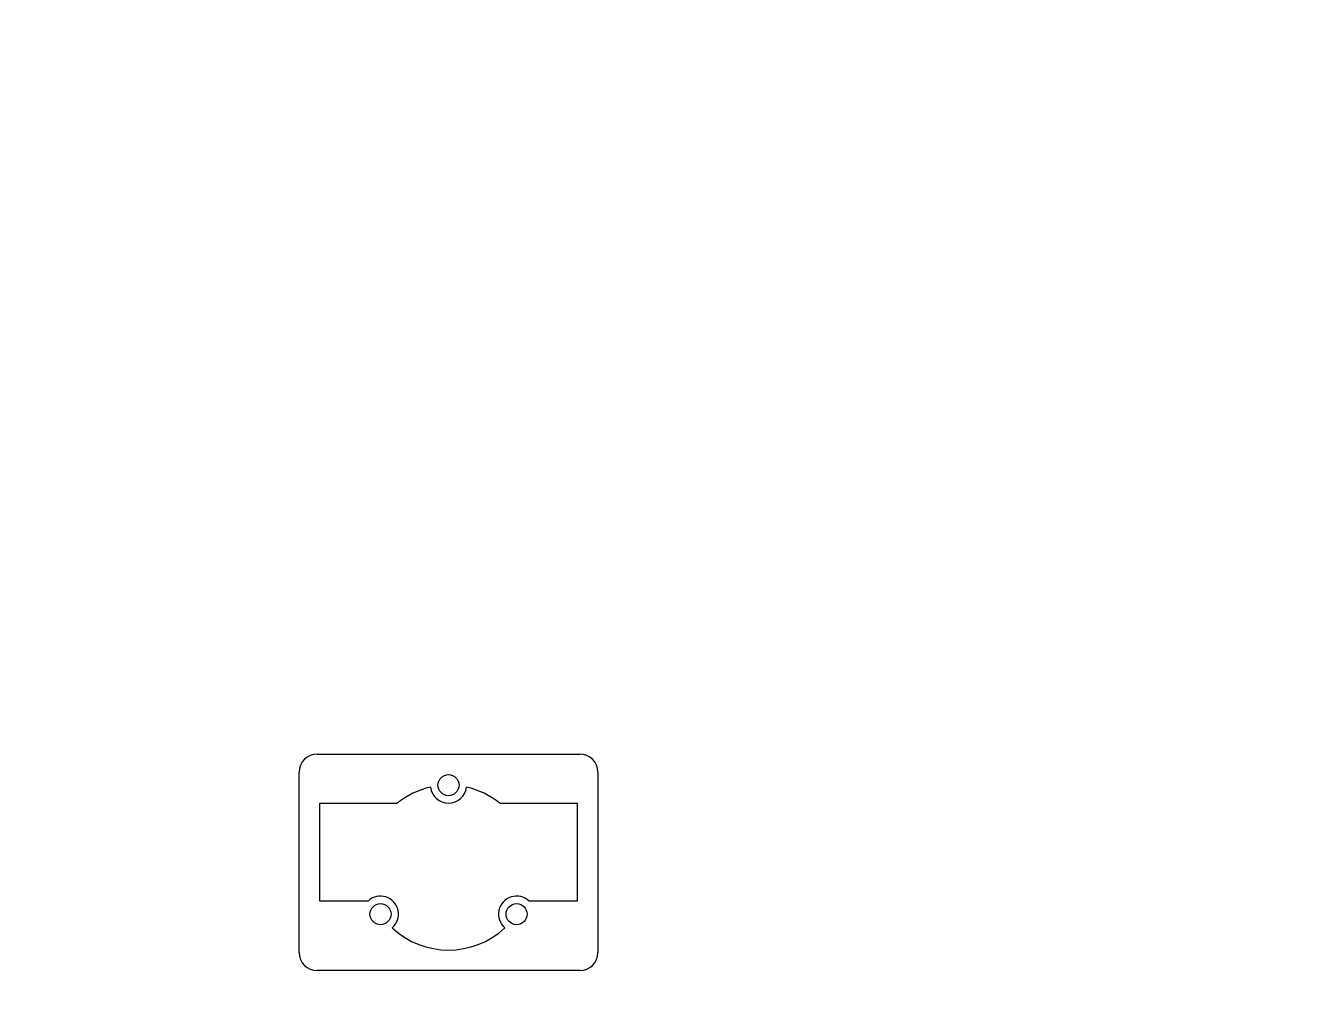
# Paper-space layout 'Layout1' of a CAD drawing. Extents: x 1.05 to 9.45, y 0.8 to 7.2.
# The model-space entities are those that its viewports show. They can reach past a viewport. Long polylines and large blocks are cut down to what shows.
import ezdxf

# ---------------------------------------------------------------- set-up
doc = ezdxf.new("R2010")
doc.units = 0
doc.header["$MEASUREMENT"] = 0
doc.layers.add('Mount', color=2, linetype='Continuous')
doc.layers.add('PCB', color=2, linetype='Continuous')
doc.layers.get('PCB').off()

msp = doc.modelspace()

# ---------------------------------------------------------------- linework, layer by layer
at = {"layer": 'Mount', "linetype": 'Continuous'}
for p, q in [((3.5, 42.05), (54.5, 42.05)), ((0, 3.5), (0, 38.55)), ((58, 38.55), (58, 3.5)), ((4, 13.5), (4, 32.5)), ((4, 32.5), (19.01, 32.5)), ((38.99, 32.5), (54, 32.5)), ((54, 32.5), (54, 13.5)), ((13.37, 13.5), (4, 13.5)), ((54, 13.5), (44.63, 13.5)), ((54.5, 0), (3.5, 0))]:
    msp.add_line(p, q, dxfattribs=at)
for centre in [(29, 36), (15.79, 10.97), (42.21, 10.97)]:
    msp.add_circle(centre, 2.05, dxfattribs=at)
for centre, radius, start, end in [((3.5, 38.55), 3.5, 90, 180), ((54.5, 38.55), 3.5, 0, 90), ((29, 20), 16, 102.5586, 128.6248), ((29, 36), 3.5, 186.2793, 270), ((29, 36), 3.5, 270, 353.7207), ((29, 20), 16, 51.3752, 77.4414), ((15.79, 10.97), 3.5, 310.6287, 133.7609), ((42.21, 10.97), 3.5, 46.2391, 229.3713), ((29, 20), 16, 226.908, 313.092), ((3.5, 3.5), 3.5, 180, 270), ((54.5, 3.5), 3.5, 270, 0)]:
    msp.add_arc(centre, radius, start, end, dxfattribs=at)

psp = doc.layouts.get("Layout1")

# ---------------------------------------------------------------- viewports
at = {"layer": 'PCB', "linetype": 'Continuous'}
psp.add_viewport(center=(5.25, 4), size=(8.4, 6.4), view_center_point=(70.4421, 89.3208), view_height=188.302436, dxfattribs=at)

doc.saveas('drawing.dxf')
